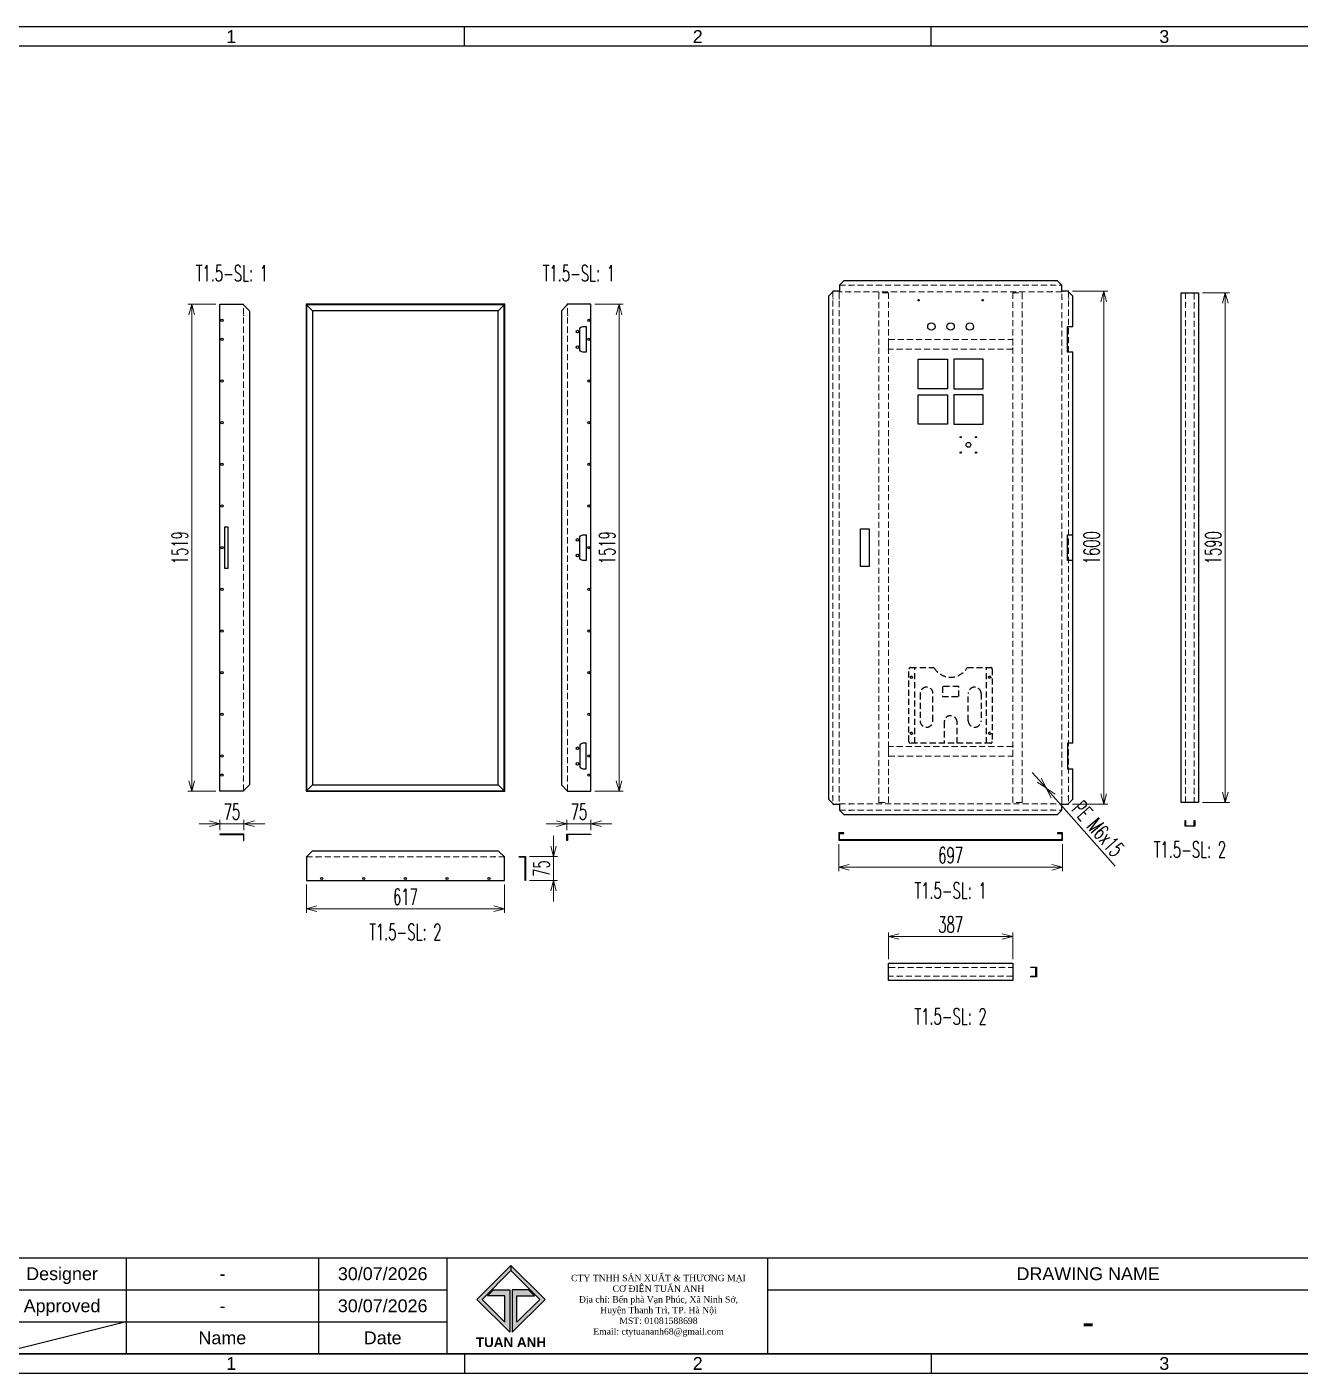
# Model space of a CAD drawing. Header units: millimetres. Extents: x 28713 to 59118, y -54378 to -19615.
# Drawn here: x 47389 to 51359, y -37841 to -33641 of the extents above; entities that cross this region are included whole.
import ezdxf
from ezdxf.enums import TextEntityAlignment as Align

# ---------------------------------------------------------------- set-up
doc = ezdxf.new("R2010")
doc.units = ezdxf.units.MM
doc.header["$LTSCALE"] = 3
doc.linetypes.add('HIDDEN', pattern=[9.525, 6.35, -3.175])
doc.layers.add('@.DM. NÉT ĐỨT', color=8, linetype='HIDDEN', lineweight=9)
for name, color, linetype in [('@.TEXT', 7, 'Continuous'), ('@.VISIBLE', 7, 'Continuous'), ('Ann_green', 3, 'Continuous'), ('dim', 7, 'Continuous')]:
    doc.layers.add(name, color=color, linetype=linetype)
doc.styles.add('Ann_w01', font='romans.shx', dxfattribs={"width": 0.6, "bigfont": 'chineset.shx'})
doc.styles.add('Arial', font='arial.ttf')
doc.dimstyles.new('Dim 01_SC25', dxfattribs={"dimscale": 25, "dimtxt": 2, "dimasz": 1.3, "dimexe": 0.5, "dimexo": 0.5, "dimgap": 0.5, "dimtad": 1, "dimdec": 1, "dimzin": 12, "dimdsep": 46, "dimtxsty": 'Ann_w01', "dimblk": 'OPEN30', "dimcen": 1.5, "dimclrd": 6, "dimclre": 6, "dimclrt": 3, "dimadec": 1, "dimazin": 3, "dimtm": 1e-09, "dimtfac": 1, "dimtdec": 1, "dimtmove": 0, "dimatfit": 3, "dimldrblk": 'OPEN30', "dimfxl": 1, "dimtolj": 1, "dimlwd": 20, "dimlwe": 20, "dimarcsym": 0})

# ---------------------------------------------------------------- blocks, each defined once
blk = doc.blocks.new('_Open30')
at = {"color": 0, "linetype": 'ByBlock', "lineweight": -2}
for p, q in [((-1, 0.27), (0, 0)), ((0, 0), (-1, -0.27)), ((0, 0), (-1, 0))]:
    blk.add_line(p, q, dxfattribs=at)
blk = doc.blocks.new('*D106')
at = {"layer": 'Defpoints', "color": 0, "transparency": 16777216}
for p in [(49147.9, -34506.8), (49235.7, -34506.8), (49147.9, -36025.8)]:
    blk.add_point(p, dxfattribs=at)
at = {"layer": 'dim', "color": 6, "lineweight": 20, "transparency": 16777216}
for p, q in [((49160.4, -34506.8), (49248.2, -34506.8)), ((49235.7, -35993.3), (49235.7, -34539.3)), ((49160.4, -36025.8), (49248.2, -36025.8))]:
    blk.add_line(p, q, dxfattribs=at)
at = {"layer": 'dim', "color": 6, "lineweight": 20, "transparency": 16777216, "xscale": 32.5, "yscale": 32.5, "zscale": 32.5}
for p, rotation in [((49235.7, -34506.8), 90), ((49235.7, -36025.8), 270)]:
    blk.add_blockref('_Open30', p, dxfattribs=dict(at, rotation=rotation))
at = {"layer": 'dim', "color": 3, "transparency": 16777216, "insert": (49198.2, -35266.3), "char_height": 50, "attachment_point": 5, "rotation": 90, "style": 'Ann_w01'}
blk.add_mtext('\\A1;1519', dxfattribs=at)
blk = doc.blocks.new('*D107')
at = {"layer": 'Defpoints', "color": 0, "transparency": 16777216}
for p in [(49072.9, -36159.6), (49147.9, -36127.4), (49147.9, -36159.6)]:
    blk.add_point(p, dxfattribs=at)
at = {"layer": 'dim', "color": 6, "lineweight": 20, "transparency": 16777216}
for p, q in [((49072.9, -36147.1), (49072.9, -36114.9)), ((49147.9, -36147.1), (49147.9, -36114.9)), ((49040.4, -36127.4), (49007.9, -36127.4)), ((49072.9, -36127.4), (49147.9, -36127.4)), ((49180.4, -36127.4), (49212.9, -36127.4))]:
    blk.add_line(p, q, dxfattribs=at)
at = {"layer": 'dim', "color": 6, "lineweight": 20, "transparency": 16777216, "xscale": 32.5, "yscale": 32.5, "zscale": 32.5}
blk.add_blockref('_Open30', (49072.9, -36127.4), dxfattribs=at)
at = {"layer": 'dim', "color": 6, "lineweight": 20, "transparency": 16777216, "xscale": 32.5, "yscale": 32.5, "zscale": 32.5, "rotation": 180}
blk.add_blockref('_Open30', (49147.9, -36127.4), dxfattribs=at)
at = {"layer": 'dim', "color": 3, "transparency": 16777216, "insert": (49110.4, -36089.9), "char_height": 50, "attachment_point": 5, "style": 'Ann_w01'}
blk.add_mtext('\\A1;75', dxfattribs=at)
blk = doc.blocks.new('*D108')
at = {"layer": 'Defpoints', "color": 0, "transparency": 16777216}
for p in [(47903.1, -34506.8), (47990.8, -34506.8), (47990.8, -36025.8)]:
    blk.add_point(p, dxfattribs=at)
at = {"layer": 'dim', "color": 6, "lineweight": 20, "transparency": 16777216}
for p, q in [((47978.3, -34506.8), (47890.6, -34506.8)), ((47903.1, -35993.3), (47903.1, -34539.3)), ((47978.3, -36025.8), (47890.6, -36025.8))]:
    blk.add_line(p, q, dxfattribs=at)
at = {"layer": 'dim', "color": 6, "lineweight": 20, "transparency": 16777216, "xscale": 32.5, "yscale": 32.5, "zscale": 32.5}
for p, rotation in [((47903.1, -34506.8), 90), ((47903.1, -36025.8), 270)]:
    blk.add_blockref('_Open30', p, dxfattribs=dict(at, rotation=rotation))
at = {"layer": 'dim', "color": 3, "transparency": 16777216, "insert": (47865.6, -35266.3), "char_height": 50, "attachment_point": 5, "rotation": 90, "style": 'Ann_w01'}
blk.add_mtext('\\A1;1519', dxfattribs=at)
blk = doc.blocks.new('*D109')
at = {"layer": 'Defpoints', "color": 0, "transparency": 16777216}
for p in [(47990.8, -36127.4), (47990.8, -36159.6), (48065.8, -36159.6)]:
    blk.add_point(p, dxfattribs=at)
at = {"layer": 'dim', "color": 6, "lineweight": 20, "transparency": 16777216}
for p, q in [((47990.8, -36147.1), (47990.8, -36114.9)), ((48065.8, -36147.1), (48065.8, -36114.9)), ((47958.3, -36127.4), (47925.8, -36127.4)), ((48065.8, -36127.4), (47990.8, -36127.4)), ((48098.3, -36127.4), (48130.8, -36127.4))]:
    blk.add_line(p, q, dxfattribs=at)
at = {"layer": 'dim', "color": 6, "lineweight": 20, "transparency": 16777216, "xscale": 32.5, "yscale": 32.5, "zscale": 32.5}
blk.add_blockref('_Open30', (47990.8, -36127.4), dxfattribs=at)
at = {"layer": 'dim', "color": 6, "lineweight": 20, "transparency": 16777216, "xscale": 32.5, "yscale": 32.5, "zscale": 32.5, "rotation": 180}
blk.add_blockref('_Open30', (48065.8, -36127.4), dxfattribs=at)
at = {"layer": 'dim', "color": 3, "transparency": 16777216, "insert": (48028.3, -36089.9), "char_height": 50, "attachment_point": 5, "style": 'Ann_w01'}
blk.add_mtext('\\A1;75', dxfattribs=at)
blk = doc.blocks.new('*D110')
at = {"layer": 'Defpoints', "color": 0, "transparency": 16777216}
for p in [(48260.9, -36304.8), (48877.9, -36304.8), (48877.9, -36392.6)]:
    blk.add_point(p, dxfattribs=at)
at = {"layer": 'dim', "color": 6, "lineweight": 20, "transparency": 16777216}
for p, q in [((48260.9, -36317.3), (48260.9, -36405.1)), ((48877.9, -36317.3), (48877.9, -36405.1)), ((48293.4, -36392.6), (48845.4, -36392.6))]:
    blk.add_line(p, q, dxfattribs=at)
at = {"layer": 'dim', "color": 6, "lineweight": 20, "transparency": 16777216, "xscale": 32.5, "yscale": 32.5, "zscale": 32.5, "rotation": 180}
blk.add_blockref('_Open30', (48260.9, -36392.6), dxfattribs=at)
at = {"layer": 'dim', "color": 6, "lineweight": 20, "transparency": 16777216, "xscale": 32.5, "yscale": 32.5, "zscale": 32.5}
blk.add_blockref('_Open30', (48877.9, -36392.6), dxfattribs=at)
at = {"layer": 'dim', "color": 3, "transparency": 16777216, "insert": (48569.4, -36355.1), "char_height": 50, "attachment_point": 5, "style": 'Ann_w01'}
blk.add_mtext('\\A1;617', dxfattribs=at)
blk = doc.blocks.new('*D111')
at = {"layer": 'Defpoints', "color": 0, "transparency": 16777216}
for p in [(48944.3, -36229.8), (48944.3, -36304.8), (49031.2, -36304.8)]:
    blk.add_point(p, dxfattribs=at)
at = {"layer": 'dim', "color": 6, "lineweight": 20, "transparency": 16777216}
for p, q in [((49031.2, -36197.3), (49031.2, -36164.8)), ((48956.8, -36229.8), (49043.7, -36229.8)), ((49031.2, -36229.8), (49031.2, -36304.8)), ((48956.8, -36304.8), (49043.7, -36304.8)), ((49031.2, -36337.3), (49031.2, -36369.8))]:
    blk.add_line(p, q, dxfattribs=at)
at = {"layer": 'dim', "color": 6, "lineweight": 20, "transparency": 16777216, "xscale": 32.5, "yscale": 32.5, "zscale": 32.5}
for p, rotation in [((49031.2, -36229.8), 270), ((49031.2, -36304.8), 90)]:
    blk.add_blockref('_Open30', p, dxfattribs=dict(at, rotation=rotation))
at = {"layer": 'dim', "color": 3, "transparency": 16777216, "insert": (48993.7, -36267.3), "char_height": 50, "attachment_point": 5, "rotation": 90, "style": 'Ann_w01'}
blk.add_mtext('\\A1;75', dxfattribs=at)
blk = doc.blocks.new('*D112')
at = {"layer": 'Defpoints', "color": 0, "transparency": 16777216}
for p in [(49921.1, -36179), (50618.1, -36179), (50618.1, -36263.4)]:
    blk.add_point(p, dxfattribs=at)
at = {"layer": 'dim', "color": 6, "lineweight": 20, "transparency": 16777216}
for p, q in [((49921.1, -36191.5), (49921.1, -36275.9)), ((50618.1, -36191.5), (50618.1, -36275.9)), ((49953.6, -36263.4), (50585.6, -36263.4))]:
    blk.add_line(p, q, dxfattribs=at)
at = {"layer": 'dim', "color": 6, "lineweight": 20, "transparency": 16777216, "xscale": 32.5, "yscale": 32.5, "zscale": 32.5, "rotation": 180}
blk.add_blockref('_Open30', (49921.1, -36263.4), dxfattribs=at)
at = {"layer": 'dim', "color": 6, "lineweight": 20, "transparency": 16777216, "xscale": 32.5, "yscale": 32.5, "zscale": 32.5}
blk.add_blockref('_Open30', (50618.1, -36263.4), dxfattribs=at)
at = {"layer": 'dim', "color": 3, "transparency": 16777216, "insert": (50269.6, -36225.9), "char_height": 50, "attachment_point": 5, "style": 'Ann_w01'}
blk.add_mtext('\\A1;697', dxfattribs=at)
blk = doc.blocks.new('*D113')
at = {"layer": 'Defpoints', "color": 0, "transparency": 16777216}
for p in [(50637, -34466.3), (50747, -34466.3), (50637, -36066.3)]:
    blk.add_point(p, dxfattribs=at)
at = {"layer": 'dim', "color": 6, "lineweight": 20, "transparency": 16777216}
for p, q in [((50649.5, -34466.3), (50759.5, -34466.3)), ((50747, -36033.8), (50747, -34498.8)), ((50649.5, -36066.3), (50759.5, -36066.3))]:
    blk.add_line(p, q, dxfattribs=at)
at = {"layer": 'dim', "color": 6, "lineweight": 20, "transparency": 16777216, "xscale": 32.5, "yscale": 32.5, "zscale": 32.5}
for p, rotation in [((50747, -34466.3), 90), ((50747, -36066.3), 270)]:
    blk.add_blockref('_Open30', p, dxfattribs=dict(at, rotation=rotation))
at = {"layer": 'dim', "color": 3, "transparency": 16777216, "insert": (50709.5, -35266.3), "char_height": 50, "attachment_point": 5, "rotation": 90, "style": 'Ann_w01'}
blk.add_mtext('\\A1;1600', dxfattribs=at)
blk = doc.blocks.new('*D114')
at = {"layer": 'Defpoints', "color": 0, "transparency": 16777216}
for p in [(50567.3, -36015.9), (50568, -36016.7)]:
    blk.add_point(p, dxfattribs=at)
at = {"layer": 'dim', "color": 6, "lineweight": 20, "transparency": 16777216}
for p, q in [((50545.8, -35991.5), (50524.3, -35967.2)), ((50567.3, -36015.9), (50568, -36016.7)), ((50782.6, -36260.3), (50589.4, -36041.1))]:
    blk.add_line(p, q, dxfattribs=at)
at = {"layer": 'dim', "color": 6, "lineweight": 20, "transparency": 16777216, "xscale": 32.5, "yscale": 32.5, "zscale": 32.5}
for p, rotation in [((50567.3, -36015.9), 311.3813499892877), ((50568, -36016.7), 131.3813499892877)]:
    blk.add_blockref('_Open30', p, dxfattribs=dict(at, rotation=rotation))
at = {"layer": 'dim', "color": 3, "transparency": 16777216, "insert": (50729.3, -36143.1), "char_height": 50, "attachment_point": 5, "rotation": 311.3813, "style": 'Ann_w01'}
blk.add_mtext('\\A1;PE M6x15', dxfattribs=at)
blk = doc.blocks.new('*D130')
at = {"layer": 'Defpoints', "color": 0, "transparency": 16777216}
for p in [(51043.1, -34471.3), (51126.3, -34471.3), (51043.1, -36061.3)]:
    blk.add_point(p, dxfattribs=at)
at = {"layer": 'dim', "color": 6, "lineweight": 20, "transparency": 16777216}
for p, q in [((51055.6, -34471.3), (51138.8, -34471.3)), ((51126.3, -36028.8), (51126.3, -34503.8)), ((51055.6, -36061.3), (51138.8, -36061.3))]:
    blk.add_line(p, q, dxfattribs=at)
at = {"layer": 'dim', "color": 6, "lineweight": 20, "transparency": 16777216, "xscale": 32.5, "yscale": 32.5, "zscale": 32.5}
for p, rotation in [((51126.3, -34471.3), 90), ((51126.3, -36061.3), 270)]:
    blk.add_blockref('_Open30', p, dxfattribs=dict(at, rotation=rotation))
at = {"layer": 'dim', "color": 3, "transparency": 16777216, "insert": (51088.8, -35266.3), "char_height": 50, "attachment_point": 5, "rotation": 90, "style": 'Ann_w01'}
blk.add_mtext('\\A1;1590', dxfattribs=at)
blk = doc.blocks.new('*D131')
at = {"layer": 'Defpoints', "color": 0, "transparency": 16777216}
for p in [(50076.1, -36479.3), (50076.1, -36562.5), (50463.1, -36562.5)]:
    blk.add_point(p, dxfattribs=at)
at = {"layer": 'dim', "color": 6, "lineweight": 20, "transparency": 16777216}
for p, q in [((50076.1, -36550), (50076.1, -36466.8)), ((50430.6, -36479.3), (50108.6, -36479.3)), ((50463.1, -36550), (50463.1, -36466.8))]:
    blk.add_line(p, q, dxfattribs=at)
at = {"layer": 'dim', "color": 6, "lineweight": 20, "transparency": 16777216, "xscale": 32.5, "yscale": 32.5, "zscale": 32.5, "rotation": 180}
blk.add_blockref('_Open30', (50076.1, -36479.3), dxfattribs=at)
at = {"layer": 'dim', "color": 6, "lineweight": 20, "transparency": 16777216, "xscale": 32.5, "yscale": 32.5, "zscale": 32.5}
blk.add_blockref('_Open30', (50463.1, -36479.3), dxfattribs=at)
at = {"layer": 'dim', "color": 3, "transparency": 16777216, "insert": (50269.6, -36441.8), "char_height": 50, "attachment_point": 5, "style": 'Ann_w01'}
blk.add_mtext('\\A1;387', dxfattribs=at)
blk = doc.blocks.new('Standard ISO')
at = {"color": 6}
for p, q in [((-6, 0), (0, 0)), ((6, 0), (2, 0)), ((4, -2), (4, 2))]:
    blk.add_line(p, q, dxfattribs=at)
blk.add_lwpolyline([(-0.5, 1.5), (-0.5, -1.5), (-5.5, -0.75), (-5.5, 0.75), (-0.5, 1.5)])
for radius in [1.5, 0.75]:
    blk.add_circle((4, 0), radius)
blk = doc.blocks.new('A$C4dbb82d6')
at = {"layer": '@.VISIBLE'}
h = blk.add_hatch(color=30, dxfattribs=at)
h.dxf.hatch_style = 1
h.paths.add_polyline_path([(0.21, 4.97), (3.62, 1.56), (3.62, 5.97), (1.92, 5.97), (1.3, 5.35), (3.12, 5.35), (3.12, 2.59), (0.74, 4.97), (3.75, 7.98), (3.75, 8.51)])
h = blk.add_hatch(color=150, dxfattribs=at)
h.dxf.hatch_style = 1
h.paths.add_polyline_path([(6.76, 4.97), (4.37, 2.59), (4.37, 5.35), (6.2, 5.35), (5.58, 5.97), (3.88, 5.97), (3.88, 1.56), (7.29, 4.97), (3.75, 8.51), (3.75, 7.98)])
at = {"layer": '@.VISIBLE', "color": 30}
blk.add_lwpolyline([(3.62, 5.97), (3.62, 1.56), (0.21, 4.97), (3.75, 8.51), (3.75, 7.98), (0.74, 4.97), (3.12, 2.59), (3.12, 5.35), (1.3, 5.35), (1.92, 5.97)], close=True, dxfattribs=at)
at = {"layer": '@.VISIBLE', "color": 150}
blk.add_lwpolyline([(3.88, 5.97), (3.88, 1.56), (7.29, 4.97), (3.75, 8.51), (3.75, 7.98), (6.76, 4.97), (4.37, 2.59), (4.37, 5.35), (6.2, 5.35), (5.58, 5.97)], close=True, dxfattribs=at)
at = {"layer": '@.VISIBLE', "color": 30, "insert": (3.75, 0.51), "char_height": 1, "attachment_point": 5, "style": 'Ann_w01'}
blk.add_mtext_dynamic_manual_height_columns('{\\fArial|b1|i0|c0|p34;\\W1;TUAN ANH}', width=7.5, gutter_width=49.6, heights=[0], dxfattribs=at)
blk = doc.blocks.new('KHUNG BAN VE (Made by Tung)')
at = {"layer": '@.VISIBLE', "color": 8}
for p, q in [((75.75, 207), (75.75, 210)), ((148.5, 207), (148.5, 210)), ((221.25, 207), (221.25, 210)), ((3, 156), (0, 156)), ((294, 156), (297, 156)), ((3, 105), (0, 105)), ((294, 105), (297, 105)), ((3, 54), (0, 54)), ((294, 54), (297, 54)), ((23, 18), (23, 3)), ((53, 18), (53, 3)), ((73, 18), (73, 3)), ((123, 18), (123, 3)), ((223, 18), (223, 3)), ((243, 18), (243, 3)), ((274, 18), (274, 3)), ((284, 18), (284, 3)), ((3, 13), (73, 13)), ((123, 13), (294, 13)), ((3, 8), (73, 8)), ((23, 8), (3, 3)), ((223, 8), (294, 8)), ((75.75, 3), (75.75, 0)), ((148.5, 3), (148.5, 0)), ((221.25, 3), (221.25, 0))]:
    blk.add_line(p, q, dxfattribs=at)
for points in [[(0, 0), (297, 0), (297, 210), (0, 210)], [(3, 3), (294, 3), (294, 207), (3, 207)], [(3, 18), (294, 18), (294, 3), (3, 3)]]:
    blk.add_lwpolyline(points, close=True, dxfattribs=at)
at = {"xscale": 1.5, "yscale": 1.5, "zscale": 1.5}
blk.add_blockref('A$C4dbb82d6', (77.375, 4.041), dxfattribs=at)
blk.add_blockref('Standard ISO', (258.5, 5.5))
at = {"layer": '@.TEXT', "color": 1, "style": 'Arial'}
for s, p in [('1', (39.375, 208.5)), ('2', (112.125, 208.5)), ('3', (184.875, 208.5)), ('4', (257.625, 208.5)), ('A', (1.5, 181.5)), ('A', (295.5, 181.5)), ('B', (1.5, 130.5)), ('B', (295.5, 130.5)), ('C', (1.5, 79.5)), ('C', (295.5, 79.5)), ('D', (1.5, 28.5)), ('D', (295.5, 28.5)), ('30/07/2026', (63, 15.5)), ('30/07/2026', (63, 10.5)), ('1', (39.375, 1.5)), ('2', (112.125, 1.5)), ('3', (184.875, 1.5)), ('4', (257.625, 1.5))]:
    blk.add_text(s, height=2, dxfattribs=at).set_placement(p, align=Align.MIDDLE_CENTER)
at = {"layer": '@.TEXT', "color": 2, "style": 'Arial'}
for s, p in [('Designer', (13, 15.5)), ('DRAWING NAME', (173, 15.5)), ('Project', (233, 15.5)), ('Scale', (279, 15.5)), ('Approved', (13, 10.5)), ('Customer', (233, 10.5)), ('Page', (279, 10.5)), ('Name', (38, 5.5)), ('Date', (63, 5.5)), ('Standard', (233, 5.5)), ('Total', (279, 5.5))]:
    blk.add_text(s, height=2, dxfattribs=at).set_placement(p, align=Align.MIDDLE_CENTER)
at = {"layer": '@.TEXT', "color": 1, "style": 'Arial'}
for tag, height, p in [('DESIGNER_NAME', 2, (38, 15.5)), ('PROJECT_CODE', 2, (258.5, 15.5)), ('SCALE', 2, (289, 15.5)), ('APPROVED_NAME', 2, (38, 10.5)), ('CUSTOMER_NAME', 2, (258.5, 10.5)), ('PAGE', 2, (289, 10.5)), ('DRAWING_NAME', 4, (173, 8)), ('TOTAL', 2, (289, 5.5))]:
    blk.add_attdef(tag, text='', height=height, dxfattribs=at).set_placement(p, align=Align.MIDDLE_CENTER)
at = {"layer": '@.VISIBLE', "color": 30, "insert": (106, 10.5), "char_height": 1, "attachment_point": 5, "style": 'Ann_w01'}
blk.add_mtext_dynamic_manual_height_columns('{\\fTimes New Roman|b0|i0|c0|p18;\\W1;CTY TNHH SẢN XUẤT & THƯƠNG MẠI CƠ ĐIỆN TUẤN ANH\\PĐịa chỉ: Bến phà Vạn Phúc, Xã Ninh Sở, Huyện Thanh Trì, TP. Hà Nội\\PMST: 01081588698\\PEmail: ctytuananh68@gmail.com}', width=28.70976, gutter_width=99.197, heights=[0], dxfattribs=at)

msp = doc.modelspace()

# ---------------------------------------------------------------- linework, layer by layer
for p, q in [((49923.03, -34466.3), (49923.03, -34467.7)), ((50616.23, -34466.3), (50616.23, -34467.7)), ((48064.53, -34508.3), (48064.53, -34506.8)), ((49074.2, -34508.3), (49074.2, -34506.8)), ((48064.53, -36024.3), (48064.53, -36025.8)), ((49074.2, -36024.3), (49074.2, -36025.8)), ((49923.03, -36066.3), (49923.03, -36064.9)), ((50616.23, -36066.3), (50616.23, -36064.9))]:
    msp.add_line(p, q)
at = {"color": 1}
for p, q in [((49953.05, -34447.5), (49955.05, -34447.5)), ((49953.05, -34467.7), (49955.05, -34467.7)), ((50586.21, -34447.5), (50584.21, -34447.5)), ((50586.21, -34467.7), (50584.21, -34467.7)), ((49902.33, -34488.51), (49902.33, -34490.51)), ((49922.53, -34488.51), (49922.53, -34490.51)), ((50616.73, -34488.51), (50616.73, -34490.51)), ((50636.93, -34488.51), (50636.93, -34490.51)), ((51002.32, -34501.1), (51002.32, -34503.1)), ((51029.52, -34501.1), (51029.52, -34503.1)), ((48064.43, -34541.21), (48064.43, -34543.21)), ((49074.3, -34541.21), (49074.3, -34543.21)), ((48064.43, -35991.4), (48064.43, -35989.4)), ((49074.3, -35991.4), (49074.3, -35989.4)), ((50566.63, -36016.3), (50568.63, -36016.3)), ((50567.63, -36015.3), (50567.63, -36017.3)), ((51002.32, -36031.51), (51002.32, -36029.51)), ((51029.52, -36031.51), (51029.52, -36029.51)), ((49902.33, -36044.1), (49902.33, -36042.1)), ((49922.53, -36044.1), (49922.53, -36042.1)), ((49953.05, -36064.9), (49955.05, -36064.9)), ((50586.21, -36064.9), (50584.21, -36064.9)), ((50616.73, -36044.1), (50616.73, -36042.1)), ((50636.93, -36044.1), (50636.93, -36042.1)), ((49953.05, -36085.1), (49955.05, -36085.1)), ((50586.21, -36085.1), (50584.21, -36085.1)), ((48291.77, -36231.2), (48293.77, -36231.2)), ((48846.95, -36231.2), (48844.95, -36231.2)), ((50105.92, -36576.13), (50107.92, -36576.13)), ((50433.33, -36576.13), (50431.33, -36576.13)), ((50105.92, -36603.33), (50107.92, -36603.33)), ((50433.33, -36603.33), (50431.33, -36603.33))]:
    msp.add_line(p, q, dxfattribs=at)
at = {"color": 6}
for p, q in [((48261.36, -34508.3), (48261.36, -34506.8)), ((48279.86, -34526.8), (48261.36, -34508.3)), ((48858.86, -34526.8), (48877.36, -34508.3)), ((48877.36, -34508.3), (48877.36, -34506.8)), ((48279.86, -36005.8), (48261.36, -36024.3)), ((48261.36, -36024.3), (48261.36, -36025.8)), ((48858.86, -36005.8), (48877.36, -36024.3)), ((48877.36, -36024.3), (48877.36, -36025.8))]:
    msp.add_line(p, q, dxfattribs=at)
for points in [[(50650.53, -34576.3), (50650.53, -34481.3), (50637.03, -34467.8), (50637.03, -34466.3), (50616.23, -34466.3), (50616.23, -34447), (50603.13, -34433.9), (49936.13, -34433.9), (49923.03, -34447), (49923.03, -34466.3), (49902.23, -34466.3), (49902.23, -34467.8), (49888.73, -34481.3), (49888.73, -36051.3), (49902.23, -36064.8), (49902.23, -36066.3), (49923.03, -36066.3), (49923.03, -36085.6), (49936.13, -36098.7), (50603.13, -36098.7), (50616.23, -36085.6), (50616.23, -36066.3), (50637.03, -36066.3), (50637.03, -36064.8), (50650.53, -36051.3), (50650.53, -35956.3)], [(48064.53, -36025.8), (47990.83, -36025.8), (47990.83, -34506.8), (48064.53, -34506.8)], [(48064.53, -34508.3), (48083.03, -34526.8), (48083.03, -36005.8), (48064.53, -36024.3)], [(49074.2, -34508.3), (49055.7, -34526.8), (49055.7, -36005.8), (49074.2, -36024.3)], [(49074.2, -36025.8), (49147.9, -36025.8), (49147.9, -34506.8), (49074.2, -34506.8)], [(50650.53, -34656.3), (50633.93, -34656.3), (50633.93, -34576.3), (50650.53, -34576.3)], [(50650.53, -35876.3), (50650.53, -34656.3)], [(50650.53, -35306.3), (50633.93, -35306.3), (50633.93, -35226.3), (50650.53, -35226.3)], [(50650.53, -35876.3), (50633.93, -35876.3), (50633.93, -35956.3), (50650.53, -35956.3)], [(48877.86, -36230.6), (48859.86, -36212.6), (48278.86, -36212.6), (48260.86, -36230.6)], [(48260.86, -36230.6), (48260.86, -36304.8), (48877.86, -36304.8), (48877.86, -36230.6)]]:
    msp.add_lwpolyline(points)
for points in [[(51043.12, -34471.3), (51043.12, -36061.3), (50988.72, -36061.3), (50988.72, -34471.3)], [(48015.83, -35201.3), (48015.83, -35331.3), (48005.83, -35331.3), (48005.83, -35201.3)], [(49988.13, -35207.55), (50015.13, -35207.55), (50015.13, -35325.05), (49988.13, -35325.05)], [(51030.92, -36117.45), (51030.92, -36135.45), (51000.92, -36135.45), (51000.92, -36117.45), (51002.42, -36117.45), (51002.42, -36133.95), (51029.42, -36133.95), (51029.42, -36117.45)], [(48065.83, -36179.57), (48065.83, -36159.57), (47990.83, -36159.57), (47990.83, -36161.07), (48064.33, -36161.07), (48064.33, -36179.57)], [(49072.9, -36179.57), (49072.9, -36159.57), (49147.9, -36159.57), (49147.9, -36161.07), (49074.4, -36161.07), (49074.4, -36179.57)], [(49922.63, -36177.52), (49922.63, -36157.52), (49936.13, -36157.52), (49936.13, -36156.02), (49921.13, -36156.02), (49921.13, -36179.02), (50618.13, -36179.02), (50618.13, -36156.02), (50603.13, -36156.02), (50603.13, -36157.52), (50616.63, -36157.52), (50616.63, -36177.52)], [(48924.31, -36229.8), (48944.31, -36229.8), (48944.31, -36304.8), (48942.81, -36304.8), (48942.81, -36231.3), (48924.31, -36231.3)], [(50076.13, -36562.53), (50463.13, -36562.53), (50463.13, -36616.93), (50076.13, -36616.93)], [(50519.27, -36574.73), (50537.27, -36574.73), (50537.27, -36604.73), (50519.27, -36604.73), (50519.27, -36603.23), (50535.77, -36603.23), (50535.77, -36576.23), (50519.27, -36576.23)]]:
    msp.add_lwpolyline(points, close=True)
for points in [[(48259.86, -36025.8), (48878.86, -36025.8), (48878.86, -34506.8), (48259.86, -34506.8)], [(48261.36, -36024.3), (48877.36, -36024.3), (48877.36, -34508.3), (48261.36, -34508.3)], [(48279.86, -36005.8), (48858.86, -36005.8), (48858.86, -34526.8), (48279.86, -34526.8)]]:
    msp.add_lwpolyline(points, close=True, dxfattribs=at)
for points in [[(49132.9, -34576.3), (49132.9, -34656.3), (49122.9, -34656.3, -0.4142136), (49112.9, -34646.3), (49112.9, -34586.3, -0.4142136), (49122.9, -34576.3)], [(49132.9, -35226.3), (49132.9, -35306.3), (49122.9, -35306.3, -0.4142136), (49112.9, -35296.3), (49112.9, -35236.3, -0.4142136), (49122.9, -35226.3)], [(49132.9, -35956.3), (49132.9, -35876.3), (49122.9, -35876.3, 0.4142136), (49112.9, -35886.3), (49112.9, -35946.3, 0.4142136), (49122.9, -35956.3)]]:
    msp.add_lwpolyline(points, format="xyb", close=True)
at = {"color": 1}
for points in [[(50076.13, -34648.3), (50076.13, -34646.3), (50078.13, -34646.3)], [(50463.13, -34648.3), (50463.13, -34646.3), (50461.13, -34646.3)], [(50076.13, -35884.3), (50076.13, -35886.3), (50078.13, -35886.3)], [(50463.13, -35884.3), (50463.13, -35886.3), (50461.13, -35886.3)]]:
    msp.add_lwpolyline(points, dxfattribs=at)
at = {"color": 3}
for points in [[(50168.13, -34678.3), (50260.13, -34678.3), (50260.13, -34770.3), (50168.13, -34770.3)], [(50279.13, -34770.3), (50371.13, -34770.3), (50371.13, -34678.3), (50279.13, -34678.3)], [(50168.13, -34789.3), (50260.13, -34789.3), (50260.13, -34881.3), (50168.13, -34881.3)], [(50279.13, -34881.3), (50371.13, -34881.3), (50371.13, -34789.3), (50279.13, -34789.3)]]:
    msp.add_lwpolyline(points, close=True, dxfattribs=at)
for centre, radius in [((47997.33, -34556.8), 3.5), ((49141.4, -34556.8), 3.5), ((50209.63, -34576.3), 11.5), ((50269.63, -34576.3), 11.5), ((50329.63, -34576.3), 11.5), ((49105.9, -34592.05), 4), ((47997.33, -34616.3), 3.5), ((49105.9, -34640.55), 4), ((49141.4, -34616.3), 3.5), ((47997.33, -34746.3), 3.5), ((49141.4, -34746.3), 3.5), ((47997.33, -34876.3), 3.5), ((49141.4, -34876.3), 3.5), ((50301.13, -34921.3), 2.1), ((50325.13, -34945.3), 7.5), ((50349.13, -34921.3), 2.1), ((50301.13, -34969.3), 2.1), ((50349.13, -34969.3), 2.1), ((47997.33, -35006.3), 3.5), ((49141.4, -35006.3), 3.5), ((47997.33, -35136.3), 3.5), ((49141.4, -35136.3), 3.5), ((47997.33, -35266.3), 3.5), ((49105.9, -35242.05), 4), ((49141.4, -35266.3), 3.5), ((49105.9, -35290.55), 4), ((47997.33, -35396.3), 3.5), ((49141.4, -35396.3), 3.5), ((47997.33, -35526.3), 3.5), ((49141.4, -35526.3), 3.5), ((47997.33, -35656.3), 3.5), ((49141.4, -35656.3), 3.5), ((47997.33, -35786.3), 3.5), ((49141.4, -35786.3), 3.5), ((49105.9, -35892.05), 4), ((47997.33, -35916.3), 3.5), ((49105.9, -35940.55), 4), ((49141.4, -35916.3), 3.5), ((47997.33, -35975.8), 3.5), ((49141.4, -35975.8), 3.5), ((48308.36, -36298.3), 3.5), ((48439.36, -36298.3), 3.5), ((48569.36, -36298.3), 3.5), ((48699.36, -36298.3), 3.5), ((48830.36, -36298.3), 3.5)]:
    msp.add_circle(centre, radius)
at = {"layer": '@.DM. NÉT ĐỨT', "linetype": 'HIDDEN'}
for p, q in [((49902.33, -34466.3), (49902.33, -36066.3)), ((49922.53, -34447.5), (50616.73, -34447.5)), ((50636.93, -34466.3), (50636.93, -36066.3)), ((51002.32, -36061.3), (51002.32, -34472.7)), ((51029.52, -34472.7), (51029.52, -36061.3)), ((49922.53, -36085.1), (50616.73, -36085.1)), ((50077.53, -36576.13), (50463.13, -36576.13)), ((50463.13, -36603.33), (50077.53, -36603.33))]:
    msp.add_line(p, q, dxfattribs=at)
for points in [[(50616.73, -36064.9), (50616.73, -34467.7), (49922.53, -34467.7), (49922.53, -36064.9)], [(50046.13, -34471.3), (50046.13, -36061.3), (50076.13, -36061.3), (50076.13, -34471.3)], [(50493.13, -34471.3), (50493.13, -36061.3), (50463.13, -36061.3), (50463.13, -34471.3)], [(50463.13, -34646.3), (50076.13, -34646.3), (50076.13, -34616.3), (50463.13, -34616.3)], [(50463.13, -35886.3), (50076.13, -35886.3), (50076.13, -35916.3), (50463.13, -35916.3)]]:
    msp.add_lwpolyline(points, close=True, dxfattribs=at)
for points in [[(48064.43, -36024.3), (48064.43, -34508.3)], [(49074.3, -36024.3), (49074.3, -34508.3)], [(48260.86, -36231.2), (48877.86, -36231.2)]]:
    msp.add_lwpolyline(points, dxfattribs=at)
at = {"layer": '@.VISIBLE'}
for centre in [(50169.63, -34494.3), (50369.63, -34494.3)]:
    msp.add_circle(centre, 2, dxfattribs=at)
at = {"layer": 'Ann_green', "color": 8, "linetype": 'HIDDEN'}
for p, q in [((50157.63, -35876.3), (50157.63, -35640.3)), ((50381.63, -35876.3), (50381.63, -35640.3))]:
    msp.add_line(p, q, dxfattribs=at)
for points in [[(50399.63, -35645.3), (50399.63, -35871.3, -0.4142136), (50394.63, -35876.3), (50144.63, -35876.3, -0.4142136), (50139.63, -35871.3), (50139.63, -35645.3, -0.4142136), (50144.63, -35640.3), (50217.67, -35640.3, 0.5773503), (50321.59, -35640.3), (50394.63, -35640.3, -0.4142136)], [(50194.63, -35826.3), (50194.63, -35826.3, 0.4142136), (50214.63, -35806.3), (50214.63, -35721.3, 0.4142136), (50194.63, -35701.3), (50194.63, -35701.3, 0.4142136), (50174.63, -35721.3), (50174.63, -35806.3, 0.4142136)], [(50344.62, -35826.3), (50344.62, -35826.3, -0.4142136), (50324.62, -35806.3), (50324.62, -35721.3, -0.4142136), (50344.62, -35701.3), (50344.62, -35701.3, -0.4142136), (50364.62, -35721.3), (50364.62, -35806.3, -0.4142136)]]:
    msp.add_lwpolyline(points, format="xyb", close=True, dxfattribs=at)
msp.add_lwpolyline([(50244.13, -35730.8), (50295.13, -35730.8), (50295.13, -35699.8), (50244.13, -35699.8)], close=True, dxfattribs=at)
msp.add_lwpolyline([(50289.63, -35876.3), (50289.63, -35810.3, 1), (50249.63, -35810.3), (50249.63, -35876.3)], format="xyb", dxfattribs=at)
for centre in [(50147.63, -35670.3), (50391.63, -35670.3), (50147.63, -35845.3), (50391.63, -35845.3)]:
    msp.add_circle(centre, 3.5, dxfattribs=at)

# ---------------------------------------------------------------- block references
at = {"layer": '@.VISIBLE', "xscale": 20, "yscale": 20, "zscale": 20}
msp.add_blockref('KHUNG BAN VE (Made by Tung)', (47238.47, -37841.41), dxfattribs=at).add_auto_attribs({'APPROVED_NAME': '-', 'DESIGNER_NAME': '-', 'TOTAL': '-', 'PAGE': '001', 'SCALE': '1:1', 'CUSTOMER_NAME': 'TRƯỜNG PHÁT', 'PROJECT_CODE': '-', 'DRAWING_NAME': '-'})

# ---------------------------------------------------------------- texts
at = {"layer": 'dim', "color": 1, "style": 'Ann_w01', "width": 0.6}
for s, p in [('T1.5-SL: 1', (48028.33, -34410.08)), ('T1.5-SL: 1', (49110.4, -34410.08)), ('T1.5-SL: 2', (51015.92, -36208.11)), ('T1.5-SL: 1', (50269.63, -36336.1)), ('T1.5-SL: 2', (48569.36, -36465.23)), ('T1.5-SL: 2', (50269.63, -36728.86))]:
    msp.add_text(s, height=50, dxfattribs=at).set_placement(p, align=Align.MIDDLE_CENTER)

# ---------------------------------------------------------------- dimensions: what is measured, and where the dimension line sits
at = {"layer": 'dim'}
for base, p1, p2, angle, picture, middle in [((50747.01, -34466.3), (50637.03, -36066.3), (50637.03, -34466.3), 90, '*D113', (50709.51, -35266.3)), ((51126.33, -34471.3), (51043.12, -36061.3), (51043.12, -34471.3), 90, '*D130', (51088.83, -35266.3)), ((47903.06, -34506.8), (47990.83, -36025.8), (47990.83, -34506.8), 90, '*D108', (47865.56, -35266.3)), ((49235.66, -34506.8), (49147.9, -36025.8), (49147.9, -34506.8), 90, '*D106', (49198.16, -35266.3)), ((47990.83, -36127.37), (48065.83, -36159.57), (47990.83, -36159.57), 180, '*D109', (48028.33, -36089.87)), ((49031.18, -36304.8), (48944.31, -36229.8), (48944.31, -36304.8), 270, '*D111', (48993.68, -36267.3)), ((50076.13, -36479.32), (50463.13, -36562.53), (50076.13, -36562.53), 180, '*D131', (50269.63, -36441.82))]:
    dim = msp.add_linear_dim(base=base, p1=p1, p2=p2, angle=angle, dimstyle='Dim 01_SC25', dxfattribs=at)
    dim.commit()
    dim.dimension.update_dxf_attribs({"geometry": picture, "text_midpoint": middle})
dim = msp.add_diameter_dim_2p(p1=(50567.3, -36015.93), p2=(50567.96, -36016.68), text='PE M6x15', dimstyle='Dim 01_SC25', dxfattribs=at)
dim.commit()
dim.dimension.update_dxf_attribs({"geometry": '*D114', "text_midpoint": (50701.18, -36167.89), "dimtype": 163})
for base, p1, p2, picture, middle in [((49147.9, -36127.37), (49072.9, -36159.57), (49147.9, -36159.57), '*D107', (49110.4, -36089.87)), ((50618.13, -36263.43), (49921.13, -36179.02), (50618.13, -36179.02), '*D112', (50269.63, -36225.93)), ((48877.86, -36392.57), (48260.86, -36304.8), (48877.86, -36304.8), '*D110', (48569.36, -36355.07))]:
    dim = msp.add_linear_dim(base=base, p1=p1, p2=p2, dimstyle='Dim 01_SC25', dxfattribs=at)
    dim.commit()
    dim.dimension.update_dxf_attribs({"geometry": picture, "text_midpoint": middle})

doc.saveas('drawing.dxf')
